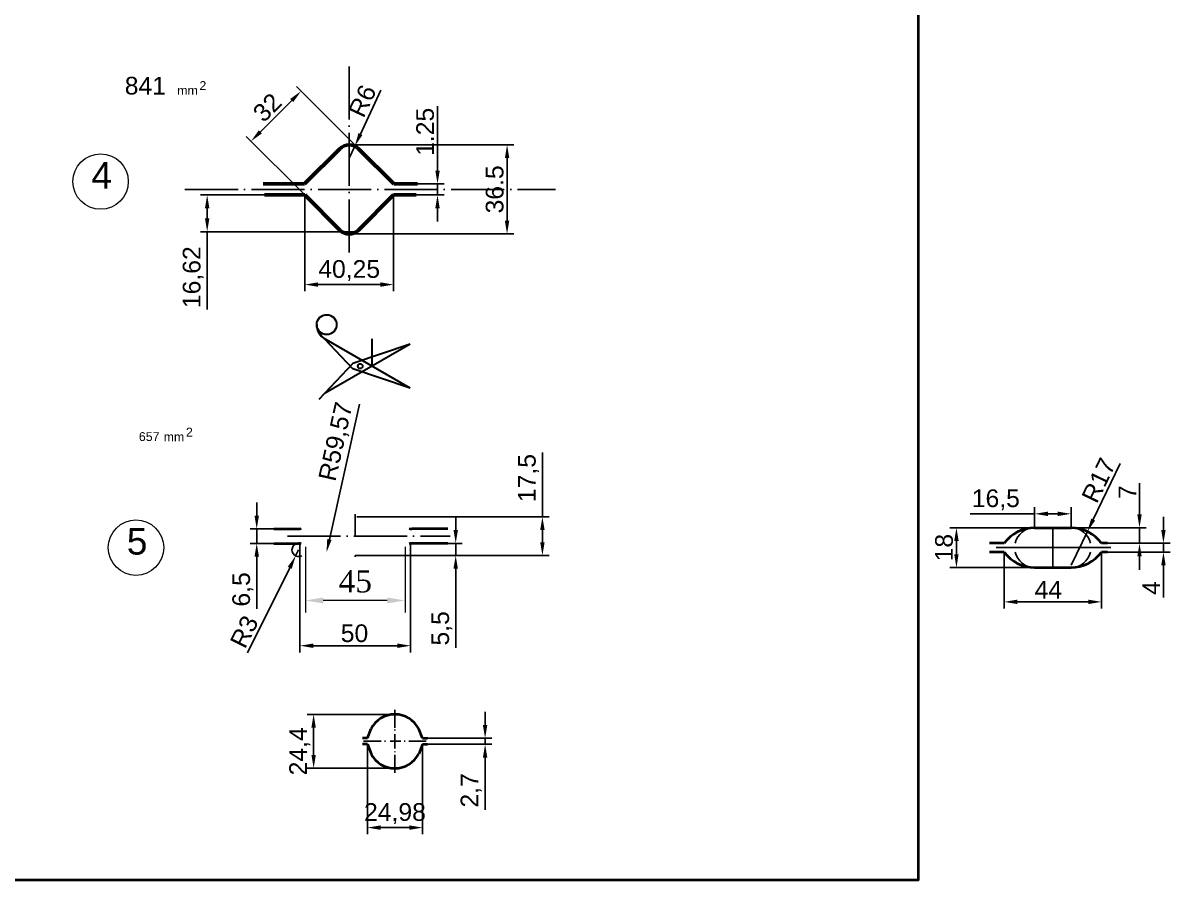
# Model space of a CAD drawing. Header units: millimetres. Extents: x 1526 to 31626, y -4643 to 9189.
# Drawn here: x 10116 to 10635, y 5676 to 6063 of the extents above; entities that cross this region are included whole.
import ezdxf

# ---------------------------------------------------------------- set-up
doc = ezdxf.new("R2010")
doc.units = ezdxf.units.MM
doc.linetypes.add('ACAD_ISO04W100', pattern=[30, 24, -3, 0, -3])
for name, color, linetype, lineweight in [('apm', 4, 'Continuous', 30), ('apm2', 6, 'Continuous', 30), ('Main', 1, 'Continuous', 40), ('Quota', 3, 'Continuous', 40), ('контурная', 7, 'Continuous', 50), ('осевые', 1, 'ACAD_ISO04W100', 25), ('тонкая', 7, 'Continuous', 20), ('тонкий', 7, 'Continuous', 20)]:
    doc.layers.add(name, color=color, linetype=linetype, lineweight=lineweight)
doc.layers.add('Layer1', color=3, linetype='Continuous')
doc.layers.add('осевая', color=4, linetype='Continuous')
doc.styles.add('s1v4', font='arial.ttf', dxfattribs={"height": 4})
doc.styles.add('s2.5v4', font='times.ttf', dxfattribs={"height": 10})
doc.styles.add('s2v4', font='arial.ttf', dxfattribs={"height": 8})
doc.styles.get("Standard").update_dxf_attribs({"font": 'arial.ttf'})
doc.dimstyles.new('s2.5v4', dxfattribs={"dimtxt": 10, "dimasz": 8, "dimexe": 5.5, "dimexo": 0.5, "dimgap": 3.5, "dimtad": 1, "dimdec": 0, "dimtxsty": 's2.5v4', "dimcen": 2.5, "dimclrd": 256, "dimclre": 1, "dimclrt": 256, "dimadec": 0, "dimazin": 0, "dimtfac": 1, "dimtdec": 0, "dimtmove": 0, "dimatfit": 3, "dimfxl": 1, "dimlwd": -1, "dimlwe": -1, "dimarcsym": 0})
doc.dimstyles.new('s2v4', dxfattribs={"dimtxt": 8, "dimasz": 6, "dimexe": 3, "dimexo": 0, "dimgap": 1.5, "dimtad": 1, "dimtxsty": 'Standard', "dimcen": 2.5, "dimadec": 0, "dimazin": 0, "dimtfac": 1, "dimtmove": 0, "dimatfit": 3, "dimfxl": 1, "dimarcsym": 0})
doc.dimstyles.new('s2v4$0', dxfattribs={"dimtxt": 8, "dimasz": 6, "dimexe": 3, "dimexo": 0, "dimgap": 1.5, "dimtad": 1, "dimtxsty": 'Standard', "dimcen": 2.5, "dimadec": 0, "dimazin": 0, "dimtfac": 1, "dimtmove": 0, "dimatfit": 3, "dimfxl": 1, "dimarcsym": 0})

# ---------------------------------------------------------------- blocks, each defined once
blk = doc.blocks.new('*D732')
at = {"layer": 'Defpoints', "color": 0, "transparency": 16777216}
for p in [(10271.76, 5737.1), (10296.74, 5737.1), (10296.74, 5699.42)]:
    blk.add_point(p, dxfattribs=at)
at = {"layer": 'тонкая', "color": 0, "lineweight": -2, "transparency": 16777216}
for p, q in [((10271.76, 5737.1), (10271.76, 5696.42)), ((10296.74, 5737.1), (10296.74, 5696.42)), ((10277.76, 5699.42), (10290.74, 5699.42))]:
    blk.add_line(p, q, dxfattribs=at)
at = {"layer": 'тонкая', "color": 0, "transparency": 16777216}
for points in [[(10277.76, 5700.42), (10277.76, 5698.42), (10271.76, 5699.42)], [(10290.74, 5700.42), (10290.74, 5698.42), (10296.74, 5699.42)]]:
    blk.add_solid(points, dxfattribs=at)
at = {"layer": 'тонкая', "color": 0, "transparency": 16777216, "insert": (10284.25, 5705.73), "char_height": 8, "attachment_point": 5}
blk.add_mtext('24,98', dxfattribs=at)
blk = doc.blocks.new('*D733')
at = {"layer": 'Defpoints', "color": 0, "transparency": 16777216}
for p in [(10298.29, 5739.8), (10298.92, 5737.1), (10325.03, 5739.8)]:
    blk.add_point(p, dxfattribs=at)
at = {"layer": 'тонкая', "color": 0, "lineweight": -2, "transparency": 16777216}
for p, q in [((10325.03, 5745.8), (10325.03, 5751.8)), ((10298.29, 5739.8), (10328.03, 5739.8)), ((10298.92, 5737.1), (10328.03, 5737.1)), ((10325.03, 5739.8), (10325.03, 5737.1)), ((10325.03, 5731.1), (10325.03, 5707.4))]:
    blk.add_line(p, q, dxfattribs=at)
at = {"layer": 'тонкая', "color": 0, "transparency": 16777216}
for points in [[(10324.03, 5745.8), (10326.03, 5745.8), (10325.03, 5739.8)], [(10324.03, 5731.1), (10326.03, 5731.1), (10325.03, 5737.1)]]:
    blk.add_solid(points, dxfattribs=at)
at = {"layer": 'тонкая', "color": 0, "transparency": 16777216, "insert": (10318.72, 5716.25), "char_height": 8, "attachment_point": 5, "rotation": 90}
blk.add_mtext('2,7', dxfattribs=at)
blk = doc.blocks.new('*D734')
at = {"layer": 'Defpoints', "color": 0, "transparency": 16777216}
for p in [(10284.2, 5750.65), (10247.45, 5726.25), (10284.25, 5726.25)]:
    blk.add_point(p, dxfattribs=at)
at = {"layer": 'тонкая', "color": 0, "lineweight": -2, "transparency": 16777216}
for p, q in [((10284.2, 5750.65), (10244.45, 5750.65)), ((10247.45, 5744.65), (10247.45, 5732.25)), ((10284.25, 5726.25), (10244.45, 5726.25))]:
    blk.add_line(p, q, dxfattribs=at)
at = {"layer": 'тонкая', "color": 0, "transparency": 16777216}
for points in [[(10246.45, 5744.65), (10248.45, 5744.65), (10247.45, 5750.65)], [(10246.45, 5732.25), (10248.45, 5732.25), (10247.45, 5726.25)]]:
    blk.add_solid(points, dxfattribs=at)
at = {"layer": 'тонкая', "color": 0, "transparency": 16777216, "insert": (10241.15, 5733.93), "char_height": 8, "attachment_point": 5, "rotation": 90}
blk.add_mtext('24,4', dxfattribs=at)
blk = doc.blocks.new('*D735')
at = {"layer": 'Defpoints', "color": 0, "transparency": 16777216}
for p in [(10590.17, 5835.05), (10621.13, 5835.05), (10606.6, 5828.05)]:
    blk.add_point(p, dxfattribs=at)
at = {"layer": 'тонкая', "color": 0, "lineweight": -2, "transparency": 16777216}
for p, q in [((10621.13, 5841.05), (10621.13, 5855.23)), ((10590.17, 5835.05), (10624.13, 5835.05)), ((10621.13, 5828.05), (10621.13, 5835.05)), ((10606.6, 5828.05), (10624.13, 5828.05)), ((10621.13, 5822.05), (10621.13, 5816.05))]:
    blk.add_line(p, q, dxfattribs=at)
at = {"layer": 'тонкая', "color": 0, "transparency": 16777216}
for points in [[(10620.13, 5841.05), (10622.13, 5841.05), (10621.13, 5835.05)], [(10620.13, 5822.05), (10622.13, 5822.05), (10621.13, 5828.05)]]:
    blk.add_solid(points, dxfattribs=at)
at = {"layer": 'тонкая', "color": 0, "transparency": 16777216, "insert": (10615.63, 5851.14), "char_height": 8, "attachment_point": 5, "rotation": 90}
blk.add_mtext('7', dxfattribs=at)
blk = doc.blocks.new('*D736')
at = {"layer": 'Defpoints', "color": 0, "transparency": 16777216}
for p in [(10573.67, 5841.34), (10573.67, 5835.05), (10590.17, 5835.05)]:
    blk.add_point(p, dxfattribs=at)
at = {"layer": 'тонкая', "color": 0, "lineweight": -2, "transparency": 16777216}
for p, q in [((10573.67, 5841.34), (10544.58, 5841.34)), ((10573.67, 5835.05), (10573.67, 5844.34)), ((10584.17, 5841.34), (10579.67, 5841.34)), ((10590.17, 5835.05), (10590.17, 5844.34))]:
    blk.add_line(p, q, dxfattribs=at)
at = {"layer": 'тонкая', "color": 0, "transparency": 16777216}
for points in [[(10579.67, 5842.34), (10579.67, 5840.34), (10573.67, 5841.34)], [(10584.17, 5842.34), (10584.17, 5840.34), (10590.17, 5841.34)]]:
    blk.add_solid(points, dxfattribs=at)
at = {"layer": 'тонкая', "color": 0, "transparency": 16777216, "insert": (10556.12, 5847.64), "char_height": 8, "attachment_point": 5}
blk.add_mtext('16,5', dxfattribs=at)
blk = doc.blocks.new('*D737')
at = {"layer": 'Defpoints', "color": 0, "transparency": 16777216}
for p in [(10597.56, 5833.36), (10590.17, 5818.05)]:
    blk.add_point(p, dxfattribs=at)
at = {"layer": 'тонкая', "color": 0, "lineweight": -2, "transparency": 16777216}
for p, q in [((10612.41, 5864.07), (10600.17, 5838.76)), ((10590.17, 5818.05), (10597.56, 5833.36))]:
    blk.add_line(p, q, dxfattribs=at)
at = {"layer": 'тонкая', "color": 0, "transparency": 16777216}
blk.add_solid([(10599.27, 5839.19), (10601.07, 5838.32), (10597.56, 5833.36)], dxfattribs=at)
at = {"layer": 'тонкая', "color": 0, "transparency": 16777216, "insert": (10602.63, 5856.52), "char_height": 8, "attachment_point": 5, "rotation": 64.2077}
blk.add_mtext('R17', dxfattribs=at)
blk = doc.blocks.new('*D738')
at = {"layer": 'Defpoints', "color": 0, "transparency": 16777216}
for p in [(10606.25, 5824.05), (10606.6, 5828.05), (10631.96, 5824.05)]:
    blk.add_point(p, dxfattribs=at)
at = {"layer": 'тонкая', "color": 0, "lineweight": -2, "transparency": 16777216}
for p, q in [((10631.96, 5834.05), (10631.96, 5840.05)), ((10606.25, 5824.05), (10634.96, 5824.05)), ((10606.6, 5828.05), (10634.96, 5828.05)), ((10631.96, 5828.05), (10631.96, 5824.05)), ((10631.96, 5818.05), (10631.96, 5803.52))]:
    blk.add_line(p, q, dxfattribs=at)
at = {"layer": 'тонкая', "color": 0, "transparency": 16777216}
for points in [[(10630.96, 5834.05), (10632.96, 5834.05), (10631.96, 5828.05)], [(10630.96, 5818.05), (10632.96, 5818.05), (10631.96, 5824.05)]]:
    blk.add_solid(points, dxfattribs=at)
at = {"layer": 'тонкая', "color": 0, "transparency": 16777216, "insert": (10626.46, 5807.78), "char_height": 8, "attachment_point": 5, "rotation": 90}
blk.add_mtext('4', dxfattribs=at)
blk = doc.blocks.new('*D739')
at = {"layer": 'Defpoints', "color": 0, "transparency": 16777216}
for p in [(10559.92, 5824.05), (10603.91, 5824.05), (10559.92, 5801.52)]:
    blk.add_point(p, dxfattribs=at)
at = {"layer": 'тонкая', "color": 0, "lineweight": -2, "transparency": 16777216}
for p, q in [((10559.92, 5824.05), (10559.92, 5798.52)), ((10603.91, 5824.05), (10603.91, 5798.52)), ((10597.91, 5801.52), (10565.92, 5801.52))]:
    blk.add_line(p, q, dxfattribs=at)
at = {"layer": 'тонкая', "color": 0, "transparency": 16777216}
for points in [[(10565.92, 5802.52), (10565.92, 5800.52), (10559.92, 5801.52)], [(10597.91, 5802.52), (10597.91, 5800.52), (10603.91, 5801.52)]]:
    blk.add_solid(points, dxfattribs=at)
at = {"layer": 'тонкая', "color": 0, "transparency": 16777216, "insert": (10579.88, 5807.02), "char_height": 8, "attachment_point": 5}
blk.add_mtext('44', dxfattribs=at)
blk = doc.blocks.new('*D740')
at = {"layer": 'Defpoints', "color": 0, "transparency": 16777216}
for p in [(10538.3, 5835.05), (10576.85, 5835.05), (10576.85, 5817.05)]:
    blk.add_point(p, dxfattribs=at)
at = {"layer": 'тонкая', "color": 0, "lineweight": -2, "transparency": 16777216}
for p, q in [((10576.85, 5835.05), (10535.3, 5835.05)), ((10538.3, 5823.05), (10538.3, 5829.05)), ((10576.85, 5817.05), (10535.3, 5817.05))]:
    blk.add_line(p, q, dxfattribs=at)
at = {"layer": 'тонкая', "color": 0, "transparency": 16777216}
for points in [[(10537.3, 5829.05), (10539.3, 5829.05), (10538.3, 5835.05)], [(10537.3, 5823.05), (10539.3, 5823.05), (10538.3, 5817.05)]]:
    blk.add_solid(points, dxfattribs=at)
at = {"layer": 'тонкая', "color": 0, "transparency": 16777216, "insert": (10532.72, 5826.05), "char_height": 8, "attachment_point": 5, "rotation": 90}
blk.add_mtext('18', dxfattribs=at)
blk = doc.blocks.new('*D742')
at = {"layer": 'Defpoints', "color": 0, "transparency": 16777216}
for p in [(10290.84, 5990.57), (10303.5, 5990.57), (10290.84, 5985.57)]:
    blk.add_point(p, dxfattribs=at)
at = {"layer": 'тонкая', "color": 0, "lineweight": -2, "transparency": 16777216}
for p, q in [((10303.5, 5996.57), (10303.5, 6025.66)), ((10290.84, 5990.57), (10306.5, 5990.57)), ((10303.5, 5985.57), (10303.5, 5990.57)), ((10290.84, 5985.57), (10306.5, 5985.57)), ((10303.5, 5979.57), (10303.5, 5973.57))]:
    blk.add_line(p, q, dxfattribs=at)
at = {"layer": 'тонкая', "color": 0, "transparency": 16777216}
for points in [[(10302.5, 5996.57), (10304.5, 5996.57), (10303.5, 5990.57)], [(10302.5, 5979.57), (10304.5, 5979.57), (10303.5, 5985.57)]]:
    blk.add_solid(points, dxfattribs=at)
at = {"layer": 'тонкая', "color": 0, "transparency": 16777216, "insert": (10297.92, 6014.12), "char_height": 8, "attachment_point": 5, "rotation": 90}
blk.add_mtext('1.25', dxfattribs=at)
blk = doc.blocks.new('*D741')
at = {"layer": 'Defpoints', "color": 0, "transparency": 16777216}
for p in [(10263.53, 6008.24), (10263.53, 5967.93), (10334.97, 5967.93)]:
    blk.add_point(p, dxfattribs=at)
at = {"layer": 'тонкая', "color": 0, "lineweight": -2, "transparency": 16777216}
for p, q in [((10263.53, 6008.24), (10337.97, 6008.24)), ((10334.97, 6002.24), (10334.97, 5973.93)), ((10263.53, 5967.93), (10337.97, 5967.93))]:
    blk.add_line(p, q, dxfattribs=at)
at = {"layer": 'тонкая', "color": 0, "transparency": 16777216}
for points in [[(10333.97, 6002.24), (10335.97, 6002.24), (10334.97, 6008.24)], [(10333.97, 5973.93), (10335.97, 5973.93), (10334.97, 5967.93)]]:
    blk.add_solid(points, dxfattribs=at)
at = {"layer": 'тонкая', "color": 0, "transparency": 16777216, "insert": (10329.38, 5988.09), "char_height": 8, "attachment_point": 5, "rotation": 90}
blk.add_mtext('36.5', dxfattribs=at)
blk = doc.blocks.new('*D743')
at = {"layer": 'Defpoints', "color": 0, "transparency": 16777216}
for p in [(10241.75, 6032.51), (10266.05, 6008.21), (10243.41, 5985.57)]:
    blk.add_point(p, dxfattribs=at)
at = {"layer": 'тонкая', "color": 0, "lineweight": -2, "transparency": 16777216}
for p, q in [((10266.05, 6008.21), (10239.63, 6034.63)), ((10223.35, 6014.11), (10237.51, 6028.27)), ((10243.41, 5985.57), (10216.99, 6011.99))]:
    blk.add_line(p, q, dxfattribs=at)
at = {"layer": 'тонкая', "color": 0, "transparency": 16777216}
for points in [[(10236.8, 6028.98), (10238.22, 6027.56), (10241.75, 6032.51)], [(10222.65, 6014.82), (10224.06, 6013.41), (10219.11, 6009.87)]]:
    blk.add_solid(points, dxfattribs=at)
at = {"layer": 'тонкая', "color": 0, "transparency": 16777216, "insert": (10226.48, 6025.14), "char_height": 8, "attachment_point": 5, "rotation": 45}
blk.add_mtext('32', dxfattribs=at)
blk = doc.blocks.new('*D744')
at = {"layer": 'Defpoints', "color": 0, "transparency": 16777216}
for p in [(10243.41, 5985.57), (10283.66, 5985.57), (10243.41, 5945.03)]:
    blk.add_point(p, dxfattribs=at)
at = {"layer": 'тонкая', "color": 0, "lineweight": -2, "transparency": 16777216}
for p, q in [((10243.41, 5985.57), (10243.41, 5942.03)), ((10283.66, 5985.57), (10283.66, 5942.03)), ((10277.66, 5945.03), (10249.41, 5945.03))]:
    blk.add_line(p, q, dxfattribs=at)
at = {"layer": 'тонкая', "color": 0, "transparency": 16777216}
for points in [[(10249.41, 5946.03), (10249.41, 5944.03), (10243.41, 5945.03)], [(10277.66, 5946.03), (10277.66, 5944.03), (10283.66, 5945.03)]]:
    blk.add_solid(points, dxfattribs=at)
at = {"layer": 'тонкая', "color": 0, "transparency": 16777216, "insert": (10263.53, 5951.34), "char_height": 8, "attachment_point": 5}
blk.add_mtext('40,25', dxfattribs=at)
blk = doc.blocks.new('*D745')
at = {"layer": 'Defpoints', "color": 0, "transparency": 16777216}
for p in [(10266.08, 6007.67), (10263.53, 6002.24)]:
    blk.add_point(p, dxfattribs=at)
at = {"layer": 'тонкая', "color": 0, "lineweight": -2, "transparency": 16777216}
for p, q in [((10277.93, 6032.93), (10268.63, 6013.11)), ((10263.53, 6002.24), (10266.08, 6007.67))]:
    blk.add_line(p, q, dxfattribs=at)
at = {"layer": 'тонкая', "color": 0, "transparency": 16777216}
blk.add_solid([(10267.73, 6013.53), (10269.54, 6012.68), (10266.08, 6007.67)], dxfattribs=at)
at = {"layer": 'тонкая', "color": 0, "transparency": 16777216, "insert": (10269.5, 6028.1), "char_height": 8, "attachment_point": 5, "rotation": 64.8631}
blk.add_mtext('R6', dxfattribs=at)
blk = doc.blocks.new('*D746')
at = {"layer": 'Defpoints', "color": 0, "transparency": 16777216}
for p in [(10199.28, 5985.57), (10225.25, 5985.57), (10266.88, 5968.95)]:
    blk.add_point(p, dxfattribs=at)
at = {"layer": 'тонкая', "color": 0, "lineweight": -2, "transparency": 16777216}
for p, q in [((10225.25, 5985.57), (10196.28, 5985.57)), ((10199.28, 5979.57), (10199.28, 5974.95)), ((10266.88, 5968.95), (10196.28, 5968.95)), ((10199.28, 5968.95), (10199.28, 5933.79))]:
    blk.add_line(p, q, dxfattribs=at)
at = {"layer": 'тонкая', "color": 0, "transparency": 16777216}
for points in [[(10198.28, 5979.57), (10200.28, 5979.57), (10199.28, 5985.57)], [(10198.28, 5974.95), (10200.28, 5974.95), (10199.28, 5968.95)]]:
    blk.add_solid(points, dxfattribs=at)
at = {"layer": 'тонкая', "color": 0, "transparency": 16777216, "insert": (10192.97, 5948.37), "char_height": 8, "attachment_point": 5, "rotation": 90}
blk.add_mtext('16,62', dxfattribs=at)
blk = doc.blocks.new('*D765')
at = {"layer": 'Defpoints', "color": 0, "transparency": 16777216}
for p in [(10229.5, 5834.49), (10221.69, 5827.99), (10229.5, 5827.99)]:
    blk.add_point(p, dxfattribs=at)
at = {"layer": 'тонкий', "color": 0, "lineweight": -2, "transparency": 16777216}
for p, q in [((10221.69, 5840.49), (10221.69, 5846.49)), ((10229.5, 5834.49), (10218.69, 5834.49)), ((10221.69, 5834.49), (10221.69, 5827.99)), ((10229.5, 5827.99), (10218.69, 5827.99)), ((10221.69, 5821.99), (10221.69, 5798.32))]:
    blk.add_line(p, q, dxfattribs=at)
at = {"layer": 'тонкий', "color": 0, "transparency": 16777216}
for points in [[(10220.69, 5840.49), (10222.69, 5840.49), (10221.69, 5834.49)], [(10220.69, 5821.99), (10222.69, 5821.99), (10221.69, 5827.99)]]:
    blk.add_solid(points, dxfattribs=at)
at = {"layer": 'тонкий', "color": 0, "transparency": 16777216, "insert": (10215.39, 5807.16), "char_height": 8, "attachment_point": 5, "rotation": 90}
blk.add_mtext('6,5', dxfattribs=at)
blk = doc.blocks.new('*D766')
at = {"layer": 'Defpoints', "color": 0, "transparency": 16777216}
for p in [(10241.27, 5827.93), (10291.31, 5827.93), (10241.27, 5781.69)]:
    blk.add_point(p, dxfattribs=at)
at = {"layer": 'тонкий', "color": 0, "lineweight": -2, "transparency": 16777216}
for p, q in [((10241.27, 5827.93), (10241.27, 5778.69)), ((10291.31, 5827.93), (10291.31, 5778.69)), ((10285.31, 5781.69), (10247.27, 5781.69))]:
    blk.add_line(p, q, dxfattribs=at)
at = {"layer": 'тонкий', "color": 0, "transparency": 16777216}
for points in [[(10247.27, 5782.69), (10247.27, 5780.69), (10241.27, 5781.69)], [(10285.31, 5782.69), (10285.31, 5780.69), (10291.31, 5781.69)]]:
    blk.add_solid(points, dxfattribs=at)
at = {"layer": 'тонкий', "color": 0, "transparency": 16777216, "insert": (10265.94, 5787.28), "char_height": 8, "attachment_point": 5}
blk.add_mtext('50', dxfattribs=at)
blk = doc.blocks.new('*D769')
at = {"layer": 'Defpoints', "color": 0, "transparency": 16777216}
for p in [(10308.1, 5827.99), (10311.73, 5827.99), (10266.29, 5822.49)]:
    blk.add_point(p, dxfattribs=at)
at = {"layer": 'тонкий', "color": 0, "lineweight": -2, "transparency": 16777216}
for p, q in [((10311.73, 5833.99), (10311.73, 5839.99)), ((10308.1, 5827.99), (10314.73, 5827.99)), ((10311.73, 5827.99), (10311.73, 5822.49)), ((10266.29, 5822.49), (10314.73, 5822.49)), ((10311.73, 5816.49), (10311.73, 5780.72))]:
    blk.add_line(p, q, dxfattribs=at)
at = {"layer": 'тонкий', "color": 0, "transparency": 16777216}
for points in [[(10310.73, 5833.99), (10312.73, 5833.99), (10311.73, 5827.99)], [(10310.73, 5816.49), (10312.73, 5816.49), (10311.73, 5822.49)]]:
    blk.add_solid(points, dxfattribs=at)
at = {"layer": 'тонкий', "color": 0, "transparency": 16777216, "insert": (10305.44, 5789.53), "char_height": 8, "attachment_point": 5, "rotation": 90}
blk.add_mtext('5,5', dxfattribs=at)
blk = doc.blocks.new('*D767')
at = {"layer": 'Defpoints', "color": 0, "transparency": 16777216}
for p in [(10266.99, 5839.99), (10350.97, 5839.99), (10310.89, 5822.49)]:
    blk.add_point(p, dxfattribs=at)
at = {"layer": 'тонкий', "color": 0, "lineweight": -2, "transparency": 16777216}
for p, q in [((10350.97, 5839.99), (10350.97, 5869.08)), ((10266.99, 5839.99), (10353.97, 5839.99)), ((10350.97, 5828.49), (10350.97, 5833.99)), ((10310.89, 5822.49), (10353.97, 5822.49))]:
    blk.add_line(p, q, dxfattribs=at)
at = {"layer": 'тонкий', "color": 0, "transparency": 16777216}
for points in [[(10349.97, 5833.99), (10351.97, 5833.99), (10350.97, 5839.99)], [(10349.97, 5828.49), (10351.97, 5828.49), (10350.97, 5822.49)]]:
    blk.add_solid(points, dxfattribs=at)
at = {"layer": 'тонкий', "color": 0, "transparency": 16777216, "insert": (10344.66, 5857.53), "char_height": 8, "attachment_point": 5, "rotation": 90}
blk.add_mtext('17,5', dxfattribs=at)
blk = doc.blocks.new('*D770')
at = {"layer": 'Defpoints', "color": 0, "transparency": 16777216}
for p in [(10240.64, 5824.99), (10239.31, 5822.31)]:
    blk.add_point(p, dxfattribs=at)
at = {"layer": 'тонкий', "color": 0, "lineweight": -2, "transparency": 16777216}
for p, q in [((10240.64, 5824.99), (10239.31, 5822.31)), ((10217.53, 5778.42), (10236.64, 5816.93))]:
    blk.add_line(p, q, dxfattribs=at)
blk.add_arc((10240.64, 5824.99), 3, 90, 300.9069, dxfattribs=at)
at = {"layer": 'тонкий', "color": 0, "transparency": 16777216}
blk.add_solid([(10235.74, 5817.37), (10237.53, 5816.49), (10239.31, 5822.31)], dxfattribs=at)
at = {"layer": 'тонкий', "color": 0, "transparency": 16777216, "insert": (10216.06, 5788.02), "char_height": 8, "attachment_point": 5, "rotation": 63.6111}
blk.add_mtext('R3', dxfattribs=at)
blk = doc.blocks.new('*D768')
at = {"layer": 'Defpoints', "color": 0, "transparency": 16777216}
for p in [(10266.29, 5882.06), (10253.28, 5823.93)]:
    blk.add_point(p, dxfattribs=at)
at = {"layer": 'тонкий', "color": 0, "lineweight": -2, "transparency": 16777216}
blk.add_line((10268.27, 5890.92), (10254.59, 5829.79), dxfattribs=at)
at = {"layer": 'тонкий', "color": 0, "transparency": 16777216}
blk.add_solid([(10253.62, 5830), (10255.57, 5829.57), (10253.28, 5823.93)], dxfattribs=at)
at = {"layer": 'тонкий', "color": 0, "transparency": 16777216, "insert": (10258.01, 5873.92), "char_height": 8, "attachment_point": 5, "rotation": 77.385}
blk.add_mtext('R59,57', dxfattribs=at)
blk = doc.blocks.new('*D771')
at = {"layer": 'Defpoints', "color": 0, "transparency": 16777216}
for p in [(10243.79, 5826.91), (10288.79, 5826.91), (10243.79, 5802.15)]:
    blk.add_point(p, dxfattribs=at)
at = {"layer": 'тонкая', "color": 1, "transparency": 16777216}
for p, q in [((10243.79, 5826.41), (10243.79, 5796.65)), ((10288.79, 5826.41), (10288.79, 5796.65))]:
    blk.add_line(p, q, dxfattribs=at)
at = {"layer": 'тонкая', "transparency": 16777216}
blk.add_line((10280.79, 5802.15), (10251.79, 5802.15), dxfattribs=at)
for points in [[(10251.79, 5803.49), (10251.79, 5800.82), (10243.79, 5802.15)], [(10280.79, 5803.49), (10280.79, 5800.82), (10288.79, 5802.15)]]:
    blk.add_solid(points, dxfattribs=at)
at = {"layer": 'тонкая', "transparency": 16777216, "insert": (10266.29, 5810.74), "char_height": 10, "attachment_point": 5, "style": 's2.5v4'}
blk.add_mtext('45', dxfattribs=at)

msp = doc.modelspace()

# ---------------------------------------------------------------- linework, layer by layer
at = {"lineweight": 40}
for p, q in [((10229.50251, 5834.49255), (10240.63896, 5834.49255)), ((10308.10225, 5834.49255), (10291.94276, 5834.49255)), ((10229.50251, 5827.99255), (10240.63896, 5827.99255)), ((10308.10225, 5827.99255), (10291.94276, 5827.99255))]:
    msp.add_line(p, q, dxfattribs=at)
at = {"color": 3, "linetype": 'ByBlock'}
for p, q in [((10284.19612, 5752.72944), (10284.19612, 5744.61432)), ((10284.19612, 5743.35617), (10284.19612, 5743.75871)), ((10284.19612, 5738.44729), (10284.19612, 5741.64157)), ((10269.97147, 5738.44729), (10277.93776, 5738.44729)), ((10279.97682, 5738.44729), (10279.57429, 5738.44729)), ((10282.04683, 5738.44729), (10286.44873, 5738.44729)), ((10284.19612, 5738.44729), (10284.19612, 5735.253)), ((10286.44873, 5738.44729), (10286.85126, 5738.44729)), ((10288.41541, 5738.44729), (10288.81795, 5738.44729)), ((10298.42076, 5738.44729), (10290.45448, 5738.44729)), ((10284.19612, 5733.87952), (10284.19612, 5733.47698)), ((10284.19612, 5724.16513), (10284.19612, 5732.28025))]:
    msp.add_line(p, q, dxfattribs=at)
at = {"lineweight": 40}
for centre, start, end in [((10240.63896, 5837.49255), 270, 294.2030282), ((10291.94276, 5837.49255), 245.7969718, 270), ((10240.63896, 5824.99255), 65.7969718, 90), ((10291.94276, 5824.99255), 90, 114.2030282)]:
    msp.add_arc(centre, 3, start, end, dxfattribs=at)
at = {"layer": 'apm', "color": 1, "linetype": 'ByBlock'}
for p, q in [((10265.22237, 5906.94498), (10249.85309, 5923.15775)), ((10291.05834, 5898.20763), (10252.25693, 5920.62198)), ((10291.05834, 5918.04744), (10252.59828, 5895.84251)), ((10291.05834, 5918.04744), (10265.22237, 5909.31009)), ((10265.22237, 5909.31009), (10249.85309, 5893.09732)), ((10291.05834, 5898.20763), (10265.22237, 5906.94498))]:
    msp.add_line(p, q, dxfattribs=at)
for centre, radius in [((10253.34828, 5926.90775), 4.5), ((10268.52534, 5908.12754), 1.0708)]:
    msp.add_circle(centre, radius, dxfattribs=at)
msp.add_arc((10256.34828, 5926.90775), 7.5, 180, 240, dxfattribs=at)
at = {"layer": 'apm2', "color": 1, "linetype": 'ByBlock'}
msp.add_line((10273.88129, 5908.13027), (10273.88129, 5920.52364), dxfattribs=at)
at = {"layer": 'Layer1'}
for centre, start, end in [((10573.66568, 5826.05044), 90, 167.1604116), ((10590.16568, 5826.05044), 12.8395884, 90), ((10573.66568, 5826.05044), 192.8395884, 270), ((10590.16568, 5826.05044), 270, 347.1604116)]:
    msp.add_arc(centre, 9, start, end, dxfattribs=at)
at = {"layer": 'Main'}
for p, q in [((10573.66568, 5835.05044), (10590.16568, 5835.05044)), ((10559.91796, 5828.05044), (10553.3142, 5828.05044)), ((10559.91796, 5824.05044), (10553.3142, 5824.05044)), ((10606.59804, 5828.05044), (10603.91341, 5828.05044)), ((10606.59804, 5824.05044), (10603.91341, 5824.05044)), ((10573.66568, 5817.05044), (10590.16568, 5817.05044)), ((10271.78099, 5739.79729), (10273.4223, 5744.07303)), ((10296.71456, 5739.79729), (10295.07326, 5744.07303)), ((10271.78099, 5739.79729), (10269.57558, 5739.79729)), ((10271.78099, 5737.09729), (10269.57558, 5737.09729)), ((10271.78099, 5737.09729), (10273.4223, 5732.82154)), ((10296.71456, 5737.09729), (10295.07326, 5732.82154)), ((10296.71456, 5739.79729), (10298.91997, 5739.79729)), ((10296.71456, 5737.09729), (10298.91997, 5737.09729))]:
    msp.add_line(p, q, dxfattribs=at)
for centre, radius, start, end in [((10573.66568, 5818.05044), 17, 90, 143.9681209), ((10590.16568, 5818.05044), 17, 36.0318791, 90), ((10573.66568, 5834.05044), 17, 216.0318791, 270), ((10590.16568, 5834.05044), 17, 270, 323.9681209), ((10284.24778, 5738.44729), 12.2, 27.459834, 152.540166), ((10284.24778, 5738.44729), 12.2, 207.459834, 332.540166)]:
    msp.add_arc(centre, radius, start, end, dxfattribs=at)
at = {"layer": 'Quota'}
msp.add_lwpolyline([(10017.58386, 6508.83866), (10520.97396, 6508.83866), (10520.97396, 5675.69816), (10017.58386, 5675.69816)], close=True, dxfattribs=at)
at = {"layer": 'контурная'}
for p, q in [((10243.38096, 5990.57439), (10259.29163, 6006.48506)), ((10283.68758, 5990.57439), (10267.77691, 6006.48506)), ((10243.38096, 5990.57439), (10224.63874, 5990.57439)), ((10283.68758, 5990.57439), (10294.49975, 5990.57439)), ((10243.40686, 5985.57439), (10225.24772, 5985.57439)), ((10259.29163, 5969.68963), (10243.40686, 5985.57439)), ((10267.77691, 5969.68963), (10283.66168, 5985.57439)), ((10283.66168, 5985.57439), (10293.89078, 5985.57439))]:
    msp.add_line(p, q, dxfattribs=at)
for centre, start, end in [((10263.53427, 6002.24242), 45, 135), ((10263.53427, 5973.93227), 225, 315)]:
    msp.add_arc(centre, 6, start, end, dxfattribs=at)
at = {"layer": 'осевая', "lineweight": 25}
for p, q in [((10581.91568, 5835.05044), (10581.91568, 5817.05044)), ((10556.27049, 5826.05044), (10608.18104, 5826.05044))]:
    msp.add_line(p, q, dxfattribs=at)
at = {"layer": 'осевые'}
for p, q in [((10263.53427, 6043.72673), (10263.53427, 5957.3482)), ((10189.23091, 5988.07439), (10356.94448, 5988.07439)), ((10266.29086, 5841.1426), (10266.29086, 5831.24255)), ((10235.60178, 5831.24255), (10309.23386, 5831.24255)), ((10266.29086, 5822.49255), (10266.29086, 5821.84255))]:
    msp.add_line(p, q, dxfattribs=at)
at = {"layer": 'тонкая'}
for centre in [(10151.05538, 5991.62387), (10167.07126, 5826.05283)]:
    msp.add_circle(centre, 12.53226, dxfattribs=at)

# ---------------------------------------------------------------- texts
for s, height, style, p in [('841', 8, 's2v4', (10161.99011, 6030.99316)), ('2', 4, 's1v4', (10195.79056, 6033.0371)), ('mm', 4, 's1v4', (10185.72059, 6030.89256)), ('657', 4, 's1v4', (10168.37573, 5874.26832)), ('mm', 4, 's1v4', (10179.60314, 5874.16772)), ('2', 4, 's1v4', (10189.67311, 5876.31227))]:
    msp.add_text(s, height=height, dxfattribs=dict(at, style=style)).set_placement(p)
at = {"layer": 'тонкий', "style": 's1v4'}
for s, p in [('4', (10146.89234, 5988.47344)), ('5', (10162.90822, 5822.9024))]:
    msp.add_text(s, height=12, dxfattribs=at).set_placement(p)

# ---------------------------------------------------------------- dimensions: what is measured, and where the dimension line sits
at = {"layer": 'тонкая'}
dim = msp.add_aligned_dim(p1=(10243.40686, 5985.57439), p2=(10266.04722, 6008.21475), distance=34.36056, dimstyle='s2v4', override={"dimdec": 0}, dxfattribs=at)
dim.commit()
dim.dimension.update_dxf_attribs({"geometry": '*D743', "text_midpoint": (10226.47963, 6025.14198)})
for center, mpoint, picture, middle in [((10263.53427, 6002.24242), (10266.08296, 6007.67419), '*D745', (10269.50062, 6028.10479)), ((10590.16568, 5818.05044), (10597.56257, 5833.35684), '*D737', (10602.62853, 5856.51795))]:
    dim = msp.add_radius_dim(center=center, mpoint=mpoint, dimstyle='s2v4', dxfattribs=at)
    dim.commit()
    dim.dimension.update_dxf_attribs({"geometry": picture, "text_midpoint": middle})
for base, p1, p2, text, picture, middle in [((10303.50124, 5990.57439), (10290.83507, 5985.57439), (10290.83507, 5990.57439), '1.25', '*D742', (10297.91665, 6014.11805)), ((10334.97082, 5967.93227), (10263.53427, 6008.24242), (10263.53427, 5967.93227), '36.5', '*D741', (10329.3835, 5988.08734))]:
    dim = msp.add_linear_dim(base=base, p1=p1, p2=p2, angle=90, text=text, dimstyle='s2v4', dxfattribs=at)
    dim.commit()
    dim.dimension.update_dxf_attribs({"geometry": picture, "text_midpoint": middle})
for base, p1, p2, dimstyle, picture, middle in [((10199.28241, 5985.57439), (10266.88284, 5968.95361), (10225.24772, 5985.57439), 's2v4', '*D746', (10199.28241, 5948.37312)), ((10621.12794, 5835.05044), (10606.59804, 5828.05044), (10590.16568, 5835.05044), 's2v4$0', '*D735', (10621.12794, 5851.13979)), ((10631.95615, 5824.05044), (10606.59804, 5828.05044), (10606.24809, 5824.05044), 's2v4$0', '*D738', (10631.95615, 5807.78372)), ((10325.02821, 5739.79729), (10298.91997, 5737.09729), (10298.29497, 5739.79729), 's2v4$0', '*D733', (10325.02821, 5716.24667)), ((10247.45339, 5726.24729), (10284.19612, 5750.64718), (10284.24778, 5726.24729), 's2v4$0', '*D734', (10247.45339, 5733.93247))]:
    dim = msp.add_linear_dim(base=base, p1=p1, p2=p2, angle=90, dimstyle=dimstyle, dxfattribs=at)
    dim.commit()
    dim.dimension.update_dxf_attribs({"geometry": picture, "text_midpoint": middle, "dimtype": 160})
for base, p1, p2, dimstyle, picture, middle in [((10243.40686, 5945.03094), (10283.66168, 5985.57439), (10243.40686, 5985.57439), 's2v4', '*D744', (10263.53427, 5951.33858)), ((10573.66568, 5841.3356), (10590.16568, 5835.05044), (10573.66568, 5835.05044), 's2v4$0', '*D736', (10556.12203, 5847.64324))]:
    dim = msp.add_linear_dim(base=base, p1=p1, p2=p2, dimstyle=dimstyle, dxfattribs=at)
    dim.commit()
    dim.dimension.update_dxf_attribs({"geometry": picture, "text_midpoint": middle})
dim = msp.add_linear_dim(base=(10538.30317, 5835.05044), p1=(10576.85347, 5817.05044), p2=(10576.85347, 5835.05044), angle=90, dimstyle='s2v4$0', dxfattribs=at)
dim.commit()
dim.dimension.update_dxf_attribs({"geometry": '*D740', "text_midpoint": (10532.71858, 5826.05044)})
dim = msp.add_linear_dim(base=(10243.79086, 5802.15198), p1=(10288.79086, 5826.90519), p2=(10243.79086, 5826.90519), dimstyle='s2.5v4', override={"dimdec": 2}, dxfattribs=at)
dim.commit()
dim.dimension.update_dxf_attribs({"geometry": '*D771', "text_midpoint": (10266.29086, 5810.7385)})
for base, p1, p2, picture, middle in [((10559.91796, 5801.51884), (10603.91341, 5824.05044), (10559.91796, 5824.05044), '*D739', (10579.87754, 5801.51884)), ((10296.73956, 5699.42211), (10271.75599, 5737.09729), (10296.73956, 5737.09729), '*D732', (10284.24778, 5699.42211))]:
    dim = msp.add_linear_dim(base=base, p1=p1, p2=p2, dimstyle='s2v4$0', dxfattribs=at)
    dim.commit()
    dim.dimension.update_dxf_attribs({"geometry": picture, "text_midpoint": middle, "dimtype": 160})
at = {"layer": 'тонкий'}
for center, mpoint, picture, middle in [((10266.29086, 5882.06255), (10253.28081, 5823.9306), '*D768', (10264.16049, 5872.54357)), ((10240.63896, 5824.99255), (10239.30558, 5822.30516), '*D770', (10221.06404, 5785.53994))]:
    dim = msp.add_radius_dim(center=center, mpoint=mpoint, dimstyle='s2v4', dxfattribs=at)
    dim.commit()
    dim.dimension.update_dxf_attribs({"geometry": picture, "text_midpoint": middle, "dimtype": 164})
for base, p1, p2, picture, middle in [((10350.97223, 5839.98809), (10310.88779, 5822.49255), (10266.99101, 5839.98809), '*D767', (10350.97223, 5857.53175)), ((10311.73303, 5827.99255), (10266.29086, 5822.49255), (10308.10225, 5827.99255), '*D769', (10311.73303, 5789.53086))]:
    dim = msp.add_linear_dim(base=base, p1=p1, p2=p2, angle=90, dimstyle='s2v4', dxfattribs=at)
    dim.commit()
    dim.dimension.update_dxf_attribs({"geometry": picture, "text_midpoint": middle, "dimtype": 160})
dim = msp.add_linear_dim(base=(10221.693, 5827.99255), p1=(10229.50251, 5834.49255), p2=(10229.50251, 5827.99255), angle=90, dimstyle='s2v4', dxfattribs=at)
dim.commit()
dim.dimension.update_dxf_attribs({"geometry": '*D765', "text_midpoint": (10215.38536, 5807.15831)})
dim = msp.add_linear_dim(base=(10241.26789, 5781.69183), p1=(10291.31383, 5827.92588), p2=(10241.26789, 5827.92588), dimstyle='s2v4', override={"dimdec": 0}, dxfattribs=at)
dim.commit()
dim.dimension.update_dxf_attribs({"geometry": '*D766', "text_midpoint": (10265.94163, 5781.69183), "dimtype": 160})

doc.saveas('drawing.dxf')
